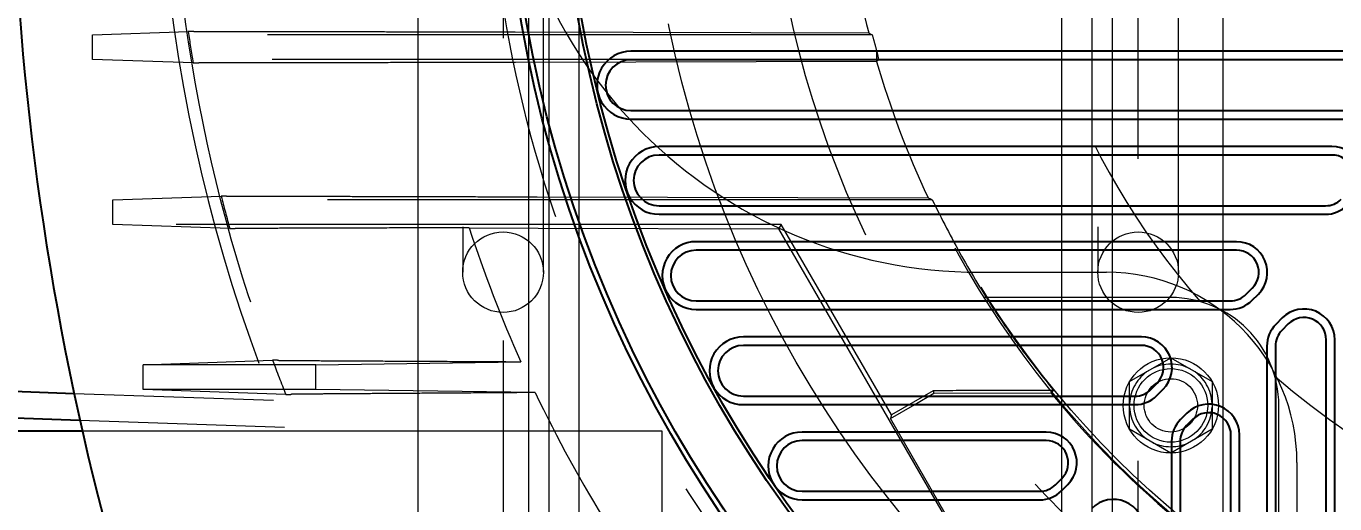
# Model space of a CAD drawing. Header units: millimetres. Extents: x 1293 to 41893, y 1011 to 26911.
# Drawn here: x 13190.9 to 13328.3, y 6581.8 to 6632 of the extents above; entities that cross this region are included whole.
import ezdxf

# ---------------------------------------------------------------- set-up
doc = ezdxf.new("R2010")
doc.units = ezdxf.units.MM
doc.header["$LTSCALE"] = 50
doc.linetypes.add('HIDDEN', pattern=[1.905, 1.27, -0.635])
doc.layers.add('CAPA_1', color=7, linetype='Continuous')
doc.styles.add('SLDTEXTSTYLE0', font='TXT', dxfattribs={"width": 0.75})
doc.dimstyles.new('SLDDIMSTYLE0', dxfattribs={"dimtxt": 100, "dimasz": 100, "dimexe": 0, "dimexo": 0.0625, "dimgap": 25, "dimtad": 2, "dimdec": 0, "dimlfac": 1.5, "dimrnd": 1e-09, "dimzin": 12, "dimdsep": 46, "dimtxsty": 'SLDTEXTSTYLE0', "dimsah": 1, "dimcen": 0.09, "dimadec": 0, "dimazin": 3, "dimtfac": 1, "dimtdec": 0, "dimtofl": 0, "dimtmove": 0, "dimatfit": 3, "dimfxl": 1, "dimfrac": 2, "dimtolj": 1, "dimtzin": 12, "dimarcsym": 0})

# ---------------------------------------------------------------- blocks, each defined once
blk = doc.blocks.new('_D_5')
at = {"layer": 'CAPA_1', "transparency": 16777216}
for p, q in [((11574.4, 7831.18), (17588.06, 7831.18)), ((17538.06, 7831.18), (17538.06, 4708.49)), ((16485.16, 4708.49), (17588.06, 4708.49))]:
    blk.add_line(p, q, dxfattribs=at)
for points in [[(17538.06, 7831.18), (17522.68, 7731.18), (17553.45, 7731.18)], [(17538.06, 4708.49), (17553.45, 4808.49), (17522.68, 4808.49)]]:
    blk.add_solid(points, dxfattribs=at)
at = {"layer": 'CAPA_1', "transparency": 16777216, "insert": (17409.15, 6122.06), "char_height": 100, "attachment_point": 1, "rotation": 90, "style": 'SLDTEXTSTYLE0'}
blk.add_mtext('4684', dxfattribs=at)
blk = doc.blocks.new('_D_15')
at = {"layer": 'CAPA_1', "transparency": 16777216}
for p, q in [((6530.12, 8742.38), (6530.12, 9415.65)), ((16745.16, 6492), (16745.16, 9415.65)), ((6530.12, 9365.65), (16745.16, 9365.65))]:
    blk.add_line(p, q, dxfattribs=at)
for points in [[(6530.12, 9365.65), (6630.12, 9350.26), (6630.12, 9381.03)], [(16745.16, 9365.65), (16645.16, 9381.03), (16645.16, 9350.26)]]:
    blk.add_solid(points, dxfattribs=at)
at = {"layer": 'CAPA_1', "transparency": 16777216, "insert": (11452.92, 9494.55), "char_height": 100, "attachment_point": 1, "style": 'SLDTEXTSTYLE0'}
blk.add_mtext('15323', dxfattribs=at)

msp = doc.modelspace()

# ---------------------------------------------------------------- linework, layer by layer
at = {"color": 1, "linetype": 'HIDDEN', "lineweight": 18}
for p, q in [((13232.0721537, 6481.4522048), (13232.0721537, 6830.7855382)), ((13243.7138204, 6481.4522048), (13243.7138204, 6830.7855382)), ((13245.8304871, 6481.4522048), (13245.8304871, 6830.7855382)), ((13249.0054871, 6481.4522048), (13249.0054871, 6830.7855382)), ((13299.6721537, 6481.4522048), (13299.6721537, 6830.7855382)), ((13302.8471537, 6481.4522048), (13302.8471537, 6830.7855382)), ((13304.9638204, 6481.4522048), (13304.9638204, 6830.7855382)), ((13316.6054871, 6481.4522048), (13316.6054871, 6830.7855382)), ((13241.0054871, 6789.4522048), (13241.0054871, 6522.7855382)), ((13307.6721537, 6522.7855382), (13307.6721537, 6789.4522048)), ((13236.7721537, 6706.1188715), (13236.7721537, 6606.1188715)), ((13245.2388204, 6606.1188715), (13245.2388204, 6706.1188715)), ((13303.4388204, 6706.1188715), (13303.4388204, 6606.1188715)), ((13311.9054871, 6606.1188715), (13311.9054871, 6706.1188715)), ((13197.9195016, 6631.0511586), (13207.9514449, 6631.4014818)), ((13242.2825929, 6631.3670116), (13279.3879264, 6631.2575286)), ((13197.9195016, 6628.4759886), (13197.9195016, 6631.0511586)), ((13279.763753, 6631.0511586), (13197.9195016, 6631.0511586)), ((13208.465859, 6628.1077017), (13197.9195016, 6628.4759886)), ((13280.255395, 6628.4759886), (13197.9195016, 6628.4759886)), ((13280.255395, 6628.4759886), (13280.255395, 6629.2416708)), ((13280.4213126, 6628.4343572), (13280.255395, 6628.4759886)), ((13280.2068572, 6628.2671227), (13242.2975545, 6628.1563815)), ((13200.0221833, 6613.7178253), (13211.4078562, 6614.1154218)), ((13200.0221833, 6611.1426552), (13200.0221833, 6613.7178253)), ((13286.0627702, 6613.7178253), (13200.0221833, 6613.7178253)), ((13244.5897013, 6614.0328593), (13285.6221926, 6613.9231136)), ((13212.3132482, 6610.7134418), (13200.0221833, 6611.1426552)), ((13270.1854029, 6611.1426552), (13200.0221833, 6611.1426552)), ((13237.4317703, 6610.7917149), (13244.6761222, 6610.7486385)), ((13244.6761222, 6610.7486385), (13269.9112171, 6610.671729)), ((13270.1854029, 6611.1426552), (13269.9112171, 6610.671729)), ((13269.9112171, 6610.671729), (13287.86471, 6579.5753672)), ((13281.7800085, 6591.1310562), (13270.1854029, 6611.1426552)), ((13291.0054871, 6606.1188715), (13304.3388204, 6606.1188715)), ((13311.1038792, 6603.4572966), (13291.4758617, 6603.4572966)), ((13306.7705458, 6594.6258145), (13311.1038792, 6597.1276656)), ((13311.1038792, 6597.1276656), (13315.4372125, 6594.6258145)), ((13203.2056491, 6596.384492), (13216.8086609, 6596.8595196)), ((13203.2056491, 6593.8093219), (13203.2056491, 6596.384492)), ((13221.3381784, 6596.384492), (13203.2056491, 6596.384492)), ((13221.3381784, 6596.384492), (13242.8733972, 6596.7105884)), ((13221.3381784, 6593.8093219), (13221.3381784, 6596.384492)), ((13306.7705458, 6589.6221121), (13306.7705458, 6594.6258145)), ((13315.4372125, 6594.6258145), (13315.4372125, 6589.6221121)), ((13216.9035836, 6592.6243298), (13195.9732824, 6593.355232)), ((13218.1878543, 6593.2861318), (13203.2056491, 6593.8093219)), ((13221.3381784, 6593.8093219), (13203.2056491, 6593.8093219)), ((13244.3710817, 6593.4738346), (13221.3381784, 6593.8093219)), ((13286.1409791, 6593.6642484), (13281.7800085, 6591.1310562)), ((13286.1409791, 6593.6642484), (13286.2128391, 6593.3963272)), ((13286.2128391, 6593.3963272), (13298.511793, 6593.4582118)), ((13322.4372125, 6572.4959458), (13322.4372125, 6592.1239633)), ((13218.0692183, 6589.7849956), (13196.58725, 6590.5351624)), ((13281.7800085, 6591.1310562), (13281.6749945, 6590.7391384)), ((13288.2272102, 6579.3671552), (13281.6749945, 6590.7391384)), ((13196.8305903, 6589.4522048), (13257.6721537, 6589.4522048)), ((13257.6721537, 6589.4522048), (13257.6721537, 6462.7855382)), ((13311.1038792, 6587.120261), (13306.7705458, 6589.6221121)), ((13315.4372125, 6589.6221121), (13311.1038792, 6587.120261)), ((13324.3388204, 6586.1188715), (13324.3388204, 6422.7855382))]:
    msp.add_line(p, q, dxfattribs=at)
at = {"color": 7, "linetype": 'Continuous', "lineweight": 25}
for p, q in [((13338.005755, 6629.3234042), (13254.4272395, 6629.3234042)), ((13338.005755, 6628.4302403), (13254.4272395, 6628.4302403)), ((13254.4272395, 6623.0969069), (13337.3390883, 6623.0969069)), ((13254.4272395, 6622.203743), (13337.3390883, 6622.203743)), ((13328.005755, 6619.3234042), (13257.3722835, 6619.3234042)), ((13328.005755, 6618.4302403), (13257.3722835, 6618.4302403)), ((13257.3722835, 6613.0969069), (13327.3390883, 6613.0969069)), ((13257.3722835, 6612.203743), (13327.3390883, 6612.203743)), ((13318.005755, 6609.3234042), (13261.2710259, 6609.3234042)), ((13318.005755, 6608.4302403), (13261.2710259, 6608.4302403)), ((13318.9890042, 6603.7803244), (13319.6556708, 6604.4469911)), ((13319.6205665, 6603.1487621), (13320.2872331, 6603.8154288)), ((13261.2710259, 6603.0969069), (13317.3390883, 6603.0969069)), ((13261.2710259, 6602.203743), (13317.3390883, 6602.203743)), ((13322.7953447, 6601.3073173), (13322.128678, 6600.6406506)), ((13323.426907, 6600.6757549), (13322.7602403, 6600.0090883)), ((13308.005755, 6599.3234042), (13266.2262098, 6599.3234042)), ((13308.005755, 6598.4302403), (13266.2262098, 6598.4302403)), ((13321.1836588, 6598.3591725), (13321.1836588, 6542.29111)), ((13322.0768228, 6598.3591725), (13322.0768228, 6542.29111)), ((13327.4101562, 6542.29111), (13327.4101562, 6599.0258391)), ((13328.3033201, 6542.29111), (13328.3033201, 6599.0258391)), ((13195.9732824, 6593.355232), (13168.4676595, 6594.3157495)), ((13308.9890042, 6593.7803244), (13309.6556708, 6594.4469911)), ((13266.2262098, 6593.0969069), (13307.3390883, 6593.0969069)), ((13309.6205665, 6593.1487621), (13310.2872331, 6593.8154288)), ((13196.58725, 6590.5351624), (13161.4101562, 6591.7635736)), ((13266.2262098, 6592.203743), (13307.3390883, 6592.203743)), ((13312.7953447, 6591.3073173), (13312.128678, 6590.6406506)), ((13313.426907, 6590.6757549), (13312.7602403, 6590.0090883)), ((13161.4101562, 6589.4522048), (13196.8305903, 6589.4522048)), ((13298.005755, 6589.3234042), (13272.3911568, 6589.3234042)), ((13317.4101562, 6547.2462939), (13317.4101562, 6589.0258391)), ((13318.3033201, 6547.2462939), (13318.3033201, 6589.0258391)), ((13298.005755, 6588.4302403), (13272.3911568, 6588.4302403)), ((13311.1836588, 6588.3591725), (13311.1836588, 6547.2462939)), ((13312.0768228, 6588.3591725), (13312.0768228, 6547.2462939)), ((13298.9890042, 6583.7803244), (13299.6556708, 6584.4469911)), ((13299.6205665, 6583.1487621), (13300.2872331, 6583.8154288)), ((13272.3911568, 6583.0969069), (13297.3390883, 6583.0969069)), ((13272.3911568, 6582.203743), (13297.3390883, 6582.203743))]:
    msp.add_line(p, q, dxfattribs=at)
at = {"color": 1, "linetype": 'HIDDEN', "lineweight": 18, "flags": 128}
for points in [[(13208.4895016, 6631.4016787), (13208.1881854, 6631.4015683), (13207.9514449, 6631.4014818)], [(13279.3879264, 6631.2575286), (13279.598278, 6631.1419608), (13279.763753, 6631.0511586)], [(13208.465859, 6628.1077017), (13208.7681404, 6628.1075575), (13209.0056577, 6628.1074439)], [(13280.4213126, 6628.4343572), (13280.3012043, 6628.340706), (13280.2068572, 6628.2671227)], [(13211.9572151, 6614.1160134), (13211.6495605, 6614.1156816), (13211.4078562, 6614.1154218)], [(13285.6221926, 6613.9231136), (13285.8687239, 6613.8081511), (13286.0627702, 6613.7178253)], [(13212.3132482, 6610.7134418), (13212.622789, 6610.7130442), (13212.8660298, 6610.7127307)], [(13217.3215353, 6596.8606384), (13217.0343012, 6596.860011), (13216.8086609, 6596.8595196)], [(13218.1878543, 6593.2861318), (13218.4781029, 6593.2853991), (13218.7062087, 6593.2848216)], [(13281.6749945, 6590.7391384), (13284.2161814, 6592.2271621), (13286.2128391, 6593.3963272)], [(13298.511793, 6593.4582118), (13298.6662695, 6593.595921), (13298.7876458, 6593.7041195)]]:
    msp.add_lwpolyline(points, dxfattribs=at)
at = {"color": 1, "linetype": 'HIDDEN', "lineweight": 18}
for centre, radius in [((13374.7434895, 6655.7635736), 168.6666667), ((13374.7434895, 6655.7635736), 135.4666667), ((13374.7434895, 6655.7635736), 118.7026667), ((13374.7434895, 6655.7635736), 106.0026667), ((13374.7434895, 6655.7635736), 98), ((13241.0054871, 6606.1188715), 4.2333333), ((13307.6721537, 6606.1188715), 4.2333333), ((13311.1038792, 6592.1239633), 5), ((13311.1038792, 6592.1239633), 3.8666667), ((13311.1038792, 6592.1239633), 2.8)]:
    msp.add_circle(centre, radius, dxfattribs=at)
at = {"color": 7, "linetype": 'Continuous', "lineweight": 25}
for radius in [133.8692317, 133.3333333, 127.9170962, 127.5598306]:
    msp.add_circle((13374.7434895, 6655.7635736), radius, dxfattribs=at)
at = {"color": 1, "linetype": 'HIDDEN', "lineweight": 18}
for centre, radius, start, end in [((13374.7434895, 6655.7635736), 98.3333333, 291.122021382, 248.877978618), ((13374.7434895, 6655.7635736), 170, 146.870377703, 213.129622297), ((13374.7434895, 6655.7635736), 80.3039158, 138.955398685, 221.044601315), ((13291.0054871, 6656.1188715), 50, 90, 270), ((13361.0054871, 6656.1188715), 36.6666667, 90, 270), ((13374.7434895, 6655.7635736), 98.4542008, 185.924547373, 194.412906759), ((13374.7434895, 6655.7635736), 168.5618511, 188.31001108, 189.443188696), ((13374.7434895, 6655.7635736), 98.4542008, 196.217335555, 205.149007718), ((13374.7434895, 6655.7635736), 168.5618511, 194.304749948, 195.501388544), ((13374.7434895, 6655.7635736), 144.4886719, 198.134477111, 204.123398999), ((13304.3388204, 6586.1188715), 20, 0, 90), ((13311.1038792, 6592.1239633), 11.3333333, 0, 90), ((13374.7434895, 6655.7635736), 168.5618511, 200.45372012, 201.755707016), ((13311.1038792, 6592.1239633), 4.3370357, 122.367607847, 177.632392153), ((13311.1038792, 6592.1239633), 4.3370357, 62.367607847, 117.632392153), ((13311.1038792, 6592.1239633), 4.3370357, 2.367607847, 57.632392153), ((13374.7434895, 6655.7635736), 80.3039158, 228.955398685, 256.803030834), ((13374.7434895, 6655.7635736), 144.4886719, 205.53768475, 211.873483993), ((13374.7434895, 6655.7635736), 98.4542008, 219.259668166, 230.861385904), ((13311.1038792, 6592.1239633), 4.3370357, 182.367607847, 237.632392153), ((13311.1038792, 6592.1239633), 4.3370357, 302.367607847, 357.632392153), ((13311.1038792, 6592.1239633), 4.3370357, 242.367607847, 297.632392153)]:
    msp.add_arc(centre, radius, start, end, dxfattribs=at)
at = {"color": 7, "linetype": 'Continuous', "lineweight": 25}
for centre, radius, start, end in [((13489.4101562, 6655.7635736), 300, 183.820426343, 197.568308631), ((13254.4272395, 6625.7635736), 3.5598306, 90, 270.000001124), ((13254.4272395, 6625.7635736), 2.6666667, 90, 270), ((13257.3722835, 6615.7635736), 3.5598306, 90, 270.000001124), ((13328.005755, 6616.0969069), 3.2264973, 315, 90), ((13257.3722835, 6615.7635736), 2.6666667, 90, 270), ((13328.005755, 6616.0969069), 2.3333333, 315, 90), ((13327.3390883, 6615.4302403), 2.3333333, 270, 315), ((13327.3390883, 6615.4302403), 3.2264973, 270, 315), ((13261.2710259, 6605.7635736), 3.5598306, 90, 270.000001124), ((13318.005755, 6606.0969069), 3.2264973, 315, 90), ((13261.2710259, 6605.7635736), 2.6666667, 90, 270), ((13318.005755, 6606.0969069), 2.3333333, 315, 90), ((13317.3390883, 6605.4302403), 2.3333333, 270, 315), ((13317.3390883, 6605.4302403), 3.2264973, 270, 315), ((13325.0768228, 6599.0258391), 3.2264973, 0, 135), ((13325.0768228, 6599.0258391), 2.3333333, 0, 135), ((13324.4101562, 6598.3591725), 3.2264973, 135, 180), ((13324.4101562, 6598.3591725), 2.3333333, 135, 180), ((13266.2262098, 6595.7635736), 3.5598306, 90, 270.000001124), ((13266.2262098, 6595.7635736), 2.6666667, 90, 270), ((13308.005755, 6596.0969069), 3.2264973, 315, 90), ((13308.005755, 6596.0969069), 2.3333333, 315, 90), ((13307.3390883, 6595.4302403), 2.3333333, 270, 315), ((13307.3390883, 6595.4302403), 3.2264973, 270, 315), ((13315.0768228, 6589.0258391), 3.2264973, 0, 135), ((13314.4101562, 6588.3591725), 3.2264973, 135, 180), ((13314.4101562, 6588.3591725), 2.3333333, 135, 180), ((13315.0768228, 6589.0258391), 2.3333333, 0, 135), ((13272.3911568, 6585.7635736), 3.5598306, 90, 270.000001124), ((13298.005755, 6586.0969069), 3.2264973, 315, 90), ((13272.3911568, 6585.7635736), 2.6666667, 90, 270), ((13298.005755, 6586.0969069), 2.3333333, 315, 90), ((13297.3390883, 6585.4302403), 2.3333333, 270, 315), ((13297.3390883, 6585.4302403), 3.2264973, 270, 315), ((13305.0768228, 6579.0258391), 3.2264973, 0, 135)]:
    msp.add_arc(centre, radius, start, end, dxfattribs=at)
at = {"color": 1, "linetype": 'HIDDEN', "lineweight": 18}
for points, knots in [([(13208.5327453, 6631.4019167), (13208.5238123, 6631.4018421), (13208.5078605, 6631.4017089), (13208.4951113, 6631.401688), (13208.4895016, 6631.4016787)], [0, 0, 0, 0, 0.5600000002, 1, 1, 1, 1]), ([(13208.5327453, 6631.4019167), (13208.6790567, 6631.4021258), (13208.971273, 6631.4025436), (13210.0020763, 6631.4025506), (13211.4538147, 6631.4020281), (13213.3532023, 6631.4011276), (13215.6644972, 6631.3996309), (13218.3502744, 6631.3975921), (13221.3743234, 6631.3949215), (13224.69843, 6631.3916671), (13228.2826511, 6631.3879427), (13232.0954619, 6631.3831454), (13236.0959018, 6631.3779513), (13238.868202, 6631.3740012), (13240.2573813, 6631.3720218)], [0, 0, 0, 0, 0.08343394304, 0.16663615026, 0.24962763936, 0.33362033274, 0.41719021838, 0.50035274125, 0.58367701046, 0.66669654687, 0.74941748894, 0.83257607862, 0.91610510162, 1, 1, 1, 1]), ([(13240.2573813, 6631.3720218), (13240.635418, 6631.371349), (13241.3104836, 6631.3701476), (13241.9855595, 6631.3679698), (13242.2825929, 6631.3670116)], [0, 0, 0, 0, 0.5599999996, 1, 1, 1, 1]), ([(13279.763753, 6631.0511586), (13279.8531934, 6630.7127504), (13280.0129097, 6630.1084451), (13280.1813017, 6629.5065204), (13280.255395, 6629.2416708)], [0, 0, 0, 0, 0.5599954018, 1, 1, 1, 1]), ([(13280.255395, 6629.2416708), (13280.2861201, 6629.090491), (13280.3412314, 6628.8193209), (13280.3967473, 6628.5524466), (13280.4213126, 6628.4343572)], [0, 0, 0, 0, 0.5575090634, 1, 1, 1, 1]), ([(13209.0056577, 6628.1074439), (13209.0128962, 6628.1074287), (13209.0258222, 6628.1074016), (13209.0419957, 6628.1072606), (13209.049112, 6628.1071986)], [0, 0, 0, 0, 0.5599999997, 1, 1, 1, 1]), ([(13240.8812874, 6628.1524896), (13239.4921464, 6628.1496124), (13236.7218879, 6628.1438745), (13232.7254426, 6628.1365502), (13228.9011517, 6628.1303179), (13225.2917158, 6628.1244943), (13221.9325404, 6628.1196705), (13218.8846406, 6628.1157032), (13216.1846123, 6628.1124569), (13213.8664774, 6628.1099926), (13211.965682, 6628.1081961), (13210.5156213, 6628.1072517), (13209.4872594, 6628.1068446), (13209.1952784, 6628.1070805), (13209.049112, 6628.1071986)], [0, 0, 0, 0, 0.0837429311, 0.1670021622, 0.2497715035, 0.3331924181, 0.4168176326, 0.5006544832, 0.5839319072, 0.667546394, 0.7515171484, 0.8341623071, 0.9169812228, 1, 1, 1, 1]), ([(13242.2975545, 6628.1563815), (13242.0331846, 6628.1555262), (13241.5610955, 6628.1539989), (13241.0890066, 6628.1529508), (13240.8812874, 6628.1524896)], [0, 0, 0, 0, 0.5600000002, 1, 1, 1, 1]), ([(13211.9747067, 6614.1160737), (13211.9712776, 6614.1160567), (13211.9651544, 6614.1160263), (13211.959641, 6614.1160173), (13211.9572151, 6614.1160134)], [0, 0, 0, 0, 0.56, 1, 1, 1, 1]), ([(13211.9747067, 6614.1160737), (13212.1121419, 6614.1156884), (13212.3867118, 6614.1149187), (13213.4244182, 6614.1126891), (13214.9043711, 6614.1095222), (13216.8518709, 6614.1057587), (13219.226408, 6614.1009195), (13221.9873593, 6614.0950742), (13225.0942553, 6614.0880922), (13228.5051177, 6614.0799433), (13232.1739129, 6614.0707658), (13236.0650402, 6614.0595909), (13240.134946, 6614.0474197), (13242.9517496, 6614.0381568), (13244.3639493, 6614.0335128)], [0, 0, 0, 0, 0.0834106996, 0.1666389369, 0.2497508604, 0.3335771861, 0.4171088976, 0.5003933541, 0.583635794, 0.6667357185, 0.7497113978, 0.8326816399, 0.9161152226, 1, 1, 1, 1]), ([(13244.3639493, 6614.0335128), (13244.4060746, 6614.0333879), (13244.4812999, 6614.0331648), (13244.5565781, 6614.0329527), (13244.5897013, 6614.0328593)], [0, 0, 0, 0, 0.5599894621, 1, 1, 1, 1]), ([(13286.0627702, 6613.7178253), (13287.0556626, 6611.7346153), (13289.0434815, 6607.7641324), (13292.2873217, 6602.4934547), (13295.5299399, 6597.7935015), (13297.7023333, 6595.0665068), (13298.7876458, 6593.7041195)], [0, 0, 0, 0, 0.2796888994, 0.5599507699, 0.7801544992, 1, 1, 1, 1]), ([(13212.8660298, 6610.7127307), (13212.8691516, 6610.7127244), (13212.8747261, 6610.7127133), (13212.8809255, 6610.7126803), (13212.8836532, 6610.7126658)], [0, 0, 0, 0, 0.5599999999, 1, 1, 1, 1]), ([(13237.4317703, 6610.7917149), (13235.7698983, 6610.785439), (13232.4512147, 6610.7729061), (13227.8996717, 6610.7577513), (13223.77869, 6610.7446504), (13220.2033917, 6610.7340558), (13217.2437497, 6610.7256835), (13215.0012416, 6610.7192717), (13213.4480027, 6610.7149123), (13213.0718572, 6610.713415), (13212.8836532, 6610.7126658)], [0, 0, 0, 0, 0.1253753468, 0.25036894, 0.3756404614, 0.5010989108, 0.6262387653, 0.7516919965, 0.8757593764, 1, 1, 1, 1]), ([(13217.3215353, 6596.8606384), (13217.3318688, 6596.860497), (13217.3503215, 6596.8602446), (13217.3688695, 6596.8597386), (13217.3770306, 6596.859516)], [0, 0, 0, 0, 0.56, 1, 1, 1, 1]), ([(13217.3770306, 6596.859516), (13217.5650676, 6596.856306), (13217.941081, 6596.8498872), (13219.5801019, 6596.8371066), (13221.947029, 6596.8228625), (13225.0492916, 6596.8059593), (13228.7824644, 6596.7867765), (13233.0590204, 6596.7647619), (13237.761452, 6596.7396972), (13241.1667157, 6596.7203067), (13242.8733972, 6596.7105884)], [0, 0, 0, 0, 0.1253572155, 0.2506740401, 0.3756172799, 0.5005068281, 0.6253773874, 0.7503693279, 0.8748877907, 1, 1, 1, 1]), ([(13218.7612634, 6593.2860934), (13218.7510155, 6593.2857829), (13218.7327158, 6593.2852285), (13218.7143081, 6593.2849459), (13218.7062087, 6593.2848216)], [0, 0, 0, 0, 0.56, 1, 1, 1, 1]), ([(13244.3710817, 6593.4738346), (13242.8974456, 6593.4633308), (13239.9456392, 6593.4422909), (13235.810873, 6593.414282), (13231.9854105, 6593.3888932), (13228.5586589, 6593.3663472), (13225.5642786, 6593.3463226), (13223.1113002, 6593.329146), (13221.2193184, 6593.3145615), (13219.8592595, 6593.3023348), (13219.0440044, 6593.2928637), (13218.8447059, 6593.2880915), (13218.7612634, 6593.2860934)], [0, 0, 0, 0, 0.1075589375, 0.2154488203, 0.3229535391, 0.428669279, 0.5347683016, 0.6404366157, 0.7370056179, 0.8339120941, 0.9304621427, 1, 1, 1, 1]), ([(13298.7876458, 6593.7041195), (13296.4269323, 6593.6974274), (13292.2113725, 6593.6854774), (13287.9958215, 6593.670735), (13286.1409791, 6593.6642484)], [0, 0, 0, 0, 0.5599999919, 1, 1, 1, 1])]:
    msp.add_open_spline(points, degree=3, knots=knots, dxfattribs=at)

# ---------------------------------------------------------------- dimensions: what is measured, and where the dimension line sits
at = {"layer": 'CAPA_1'}
dim = msp.add_linear_dim(base=(16745.1618891, 9365.6463094), p1=(6530.1246702, 8678.8772747), p2=(16745.1618891, 6428.5014528), dimstyle='SLDDIMSTYLE0', dxfattribs=at)
dim.commit()
dim.dimension.update_dxf_attribs({"geometry": '_D_15', "text_midpoint": (11637.6432797, 9365.6463094), "dimtype": 160})
dim = msp.add_linear_dim(base=(17538.0605071, 4708.4929069), p1=(11510.8968592, 7831.1769069), p2=(16421.6646746, 4708.4929069), angle=90, dimstyle='SLDDIMSTYLE0', dxfattribs=at)
dim.commit()
dim.dimension.update_dxf_attribs({"geometry": '_D_5', "text_midpoint": (17538.0605071, 6269.8349069), "dimtype": 160})

doc.saveas('drawing.dxf')
